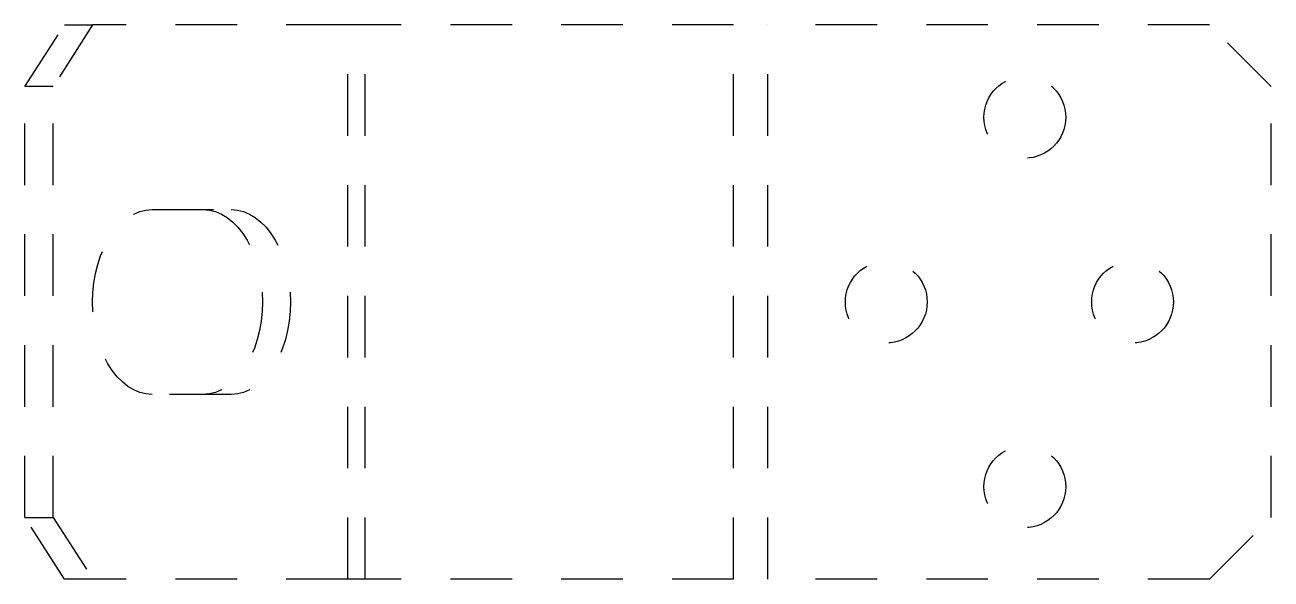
# Model space of a CAD drawing. Header units: inches. Extents: x -7.4 to 8.8, y -0.7 to 0.7.
# Drawn here: x 6.313 to 8.844, y -0.563 to 0.562 of the extents above.
import ezdxf

# ---------------------------------------------------------------- set-up
doc = ezdxf.new("R2010")
doc.units = ezdxf.units.IN
doc.header["$LTSCALE"] = 0.5
doc.header["$MEASUREMENT"] = 0
doc.linetypes.add('HIDDEN', pattern=[0.375, 0.25, -0.125])
doc.layers.add('Joiner', color=11, linetype='CONTINUOUS', plot=False)

msp = doc.modelspace()

# ---------------------------------------------------------------- linework, layer by layer
at = {"layer": 'Joiner', "linetype": 'HIDDEN', "transparency": 16777216}
for p, q in [((6.3135, 0.4375), (6.3938, 0.5625)), ((6.451, 0.5625), (6.3707, 0.4375)), ((6.3938, 0.5625), (6.451, 0.5625)), ((6.9692, 0.5625), (6.451, 0.5625)), ((6.9692, -0.5625), (6.9692, 0.5625)), ((7.004, 0.5625), (6.9692, 0.5625)), ((7.004, -0.5625), (7.004, 0.5625)), ((7.7525, 0.5625), (7.004, 0.5625)), ((7.7525, -0.5625), (7.7525, 0.5625)), ((7.822, -0.5625), (7.822, 0.5625)), ((8.7188, 0.5625), (7.822, 0.5625)), ((8.8438, 0.4375), (8.7188, 0.5625)), ((6.3707, 0.4375), (6.3135, 0.4375)), ((6.3135, -0.4375), (6.3135, 0.4375)), ((6.3707, -0.4375), (6.3707, 0.4375)), ((8.8438, -0.4375), (8.8438, 0.4375)), ((6.5716, 0.1875), (6.7323, 0.1875)), ((6.7323, -0.1875), (6.5716, -0.1875)), ((6.3135, -0.4375), (6.3707, -0.4375)), ((6.3938, -0.5625), (6.3135, -0.4375)), ((6.3707, -0.4375), (6.451, -0.5625)), ((8.7188, -0.5625), (8.8438, -0.4375)), ((6.451, -0.5625), (6.3938, -0.5625)), ((6.9692, -0.5625), (6.451, -0.5625)), ((7.004, -0.5625), (6.9692, -0.5625)), ((7.7525, -0.5625), (7.004, -0.5625)), ((8.7188, -0.5625), (7.822, -0.5625))]:
    msp.add_line(p, q, dxfattribs=at)
at = {"layer": 'Joiner', "linetype": 'HIDDEN', "transparency": 16777216, "flags": 128}
for points in [[(6.5716, -0.1875), (6.559, -0.1865), (6.5465, -0.1834), (6.5343, -0.1783), (6.5225, -0.1713), (6.5113, -0.1624), (6.5007, -0.1517), (6.4909, -0.1393), (6.482, -0.1255), (6.4741, -0.1102), (6.4672, -0.0938), (6.4615, -0.0763), (6.4569, -0.0579), (6.4537, -0.039), (6.4517, -0.0196), (6.451, 0), (6.4517, 0.0196), (6.4537, 0.039), (6.4569, 0.0579), (6.4615, 0.0763), (6.4672, 0.0937), (6.4741, 0.1102), (6.482, 0.1255), (6.4909, 0.1393), (6.5007, 0.1517), (6.5113, 0.1624), (6.5225, 0.1713), (6.5343, 0.1783), (6.5465, 0.1834), (6.559, 0.1865), (6.5716, 0.1875)], [(6.675, 0.1875), (6.6876, 0.1865), (6.7001, 0.1834), (6.7123, 0.1783), (6.7241, 0.1713), (6.7353, 0.1624), (6.7459, 0.1517), (6.7557, 0.1393), (6.7646, 0.1255), (6.7725, 0.1102), (6.7794, 0.0937), (6.7851, 0.0763), (6.7897, 0.0579), (6.7929, 0.039), (6.7949, 0.0196), (6.7956, 0), (6.7949, -0.0196), (6.7929, -0.039), (6.7897, -0.0579), (6.7851, -0.0763), (6.7794, -0.0938), (6.7725, -0.1102), (6.7646, -0.1255), (6.7557, -0.1393), (6.7459, -0.1517), (6.7353, -0.1624), (6.7241, -0.1713), (6.7123, -0.1783), (6.7001, -0.1834), (6.6876, -0.1865), (6.675, -0.1875)], [(6.7323, 0.1875), (6.7449, 0.1865), (6.7573, 0.1834), (6.7695, 0.1783), (6.7813, 0.1713), (6.7925, 0.1624), (6.8031, 0.1517), (6.8129, 0.1393), (6.8218, 0.1255), (6.8298, 0.1102), (6.8366, 0.0937), (6.8424, 0.0763), (6.8469, 0.0579), (6.8502, 0.039), (6.8521, 0.0196), (6.8528, 0), (6.8521, -0.0196), (6.8502, -0.039), (6.8469, -0.0579), (6.8424, -0.0763), (6.8366, -0.0938), (6.8298, -0.1102), (6.8218, -0.1255), (6.8129, -0.1393), (6.8031, -0.1517), (6.7925, -0.1624), (6.7813, -0.1713), (6.7695, -0.1783), (6.7573, -0.1834), (6.7449, -0.1865), (6.7323, -0.1875)]]:
    msp.add_lwpolyline(points, dxfattribs=at)
at = {"layer": 'Joiner', "linetype": 'HIDDEN', "transparency": 16777216}
for centre in [(8.3438, 0.375), (8.0625, 0), (8.5625, 0), (8.3438, -0.375)]:
    msp.add_circle(centre, 0.083, dxfattribs=at)

doc.saveas('drawing.dxf')
